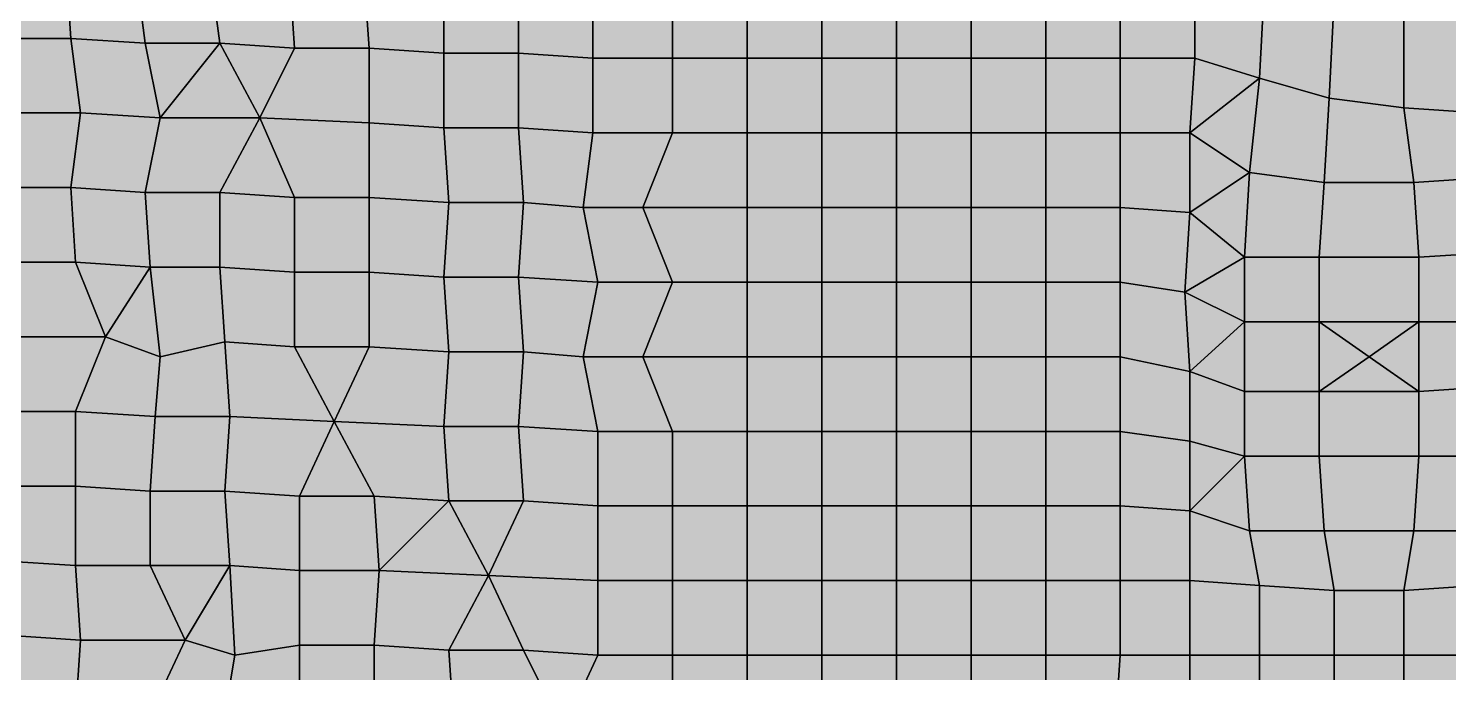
# Model space of a CAD drawing. Header units: metres. Extents: x -7480 to 79269, y -9100 to 45880.
# Drawn here: x 27950 to 33660, y 37970 to 40560 of the extents above; entities that cross this region are included whole.
import ezdxf

# ---------------------------------------------------------------- set-up
doc = ezdxf.new("R2010")
doc.units = ezdxf.units.M
for name, color, linetype in [('COLOR_1', 1, 'Continuous'), ('COLOR_181', 181, 'Continuous'), ('COLOR_3', 3, 'Continuous'), ('COLOR_5', 5, 'Continuous')]:
    doc.layers.add(name, color=color, linetype=linetype)

msp = doc.modelspace()

# ---------------------------------------------------------------- hatches: boundary and pattern name
at = {"layer": 'COLOR_1'}
for points in [[(32860, 39980), (33160, 39940), (33180, 40280), (32900, 40360)], [(33160, 39940), (33520, 39940), (33480, 40240), (33180, 40280)], [(33480, 40240), (33520, 39940), (33820, 39960), (33780, 40220)], [(32620, 39820), (32860, 39980), (32620, 40140)], [(32620, 39820), (32840, 39640), (32860, 39980)], [(32840, 39640), (33140, 39640), (33160, 39940), (32860, 39980)], [(33140, 39640), (33540, 39640), (33520, 39940), (33160, 39940)], [(32040, 39540), (32340, 39540), (32340, 39840), (32040, 39840)], [(32340, 39540), (32600, 39500), (32620, 39820), (32340, 39840)], [(32600, 39500), (32840, 39640), (32620, 39820)], [(32600, 39500), (32840, 39380), (32840, 39640)], [(32840, 39380), (33140, 39380), (33140, 39640), (32840, 39640)], [(33540, 39380), (33860, 39380), (33860, 39660), (33540, 39640)], [(32040, 39240), (32340, 39240), (32340, 39540), (32040, 39540)], [(32340, 39240), (32620, 39180), (32600, 39500), (32340, 39540)], [(32600, 39500), (32620, 39180), (32840, 39380)], [(32040, 38940), (32340, 38940), (32340, 39240), (32040, 39240)], [(32340, 38940), (32620, 38900), (32620, 39180), (32340, 39240)], [(32620, 38900), (32840, 38840), (32840, 39100), (32620, 39180)], [(33540, 38840), (33840, 38840), (33840, 39120), (33540, 39100)], [(32840, 38840), (33140, 38840), (33140, 39100), (32840, 39100)], [(32040, 38640), (32340, 38640), (32340, 38940), (32040, 38940)], [(32340, 38640), (32620, 38620), (32620, 38900), (32340, 38940)], [(32620, 38620), (32840, 38840), (32620, 38900)], [(32620, 38620), (32860, 38540), (32840, 38840)], [(32040, 38340), (32340, 38340), (32340, 38640), (32040, 38640)], [(32340, 38340), (32620, 38340), (32620, 38620), (32340, 38640)], [(32620, 38340), (32900, 38320), (32860, 38540), (32620, 38620)], [(32860, 38540), (32900, 38320), (33200, 38300), (33160, 38540)], [(33160, 38540), (33200, 38300), (33480, 38300), (33520, 38540)], [(33480, 38300), (33780, 38320), (33820, 38540), (33520, 38540)], [(32040, 37740), (32320, 37740), (32340, 38040), (32040, 38040)]]:
    msp.add_hatch(color=256, dxfattribs=at).paths.add_polyline_path(points)
at = {"layer": 'COLOR_181'}
for points in [[(27800, 40820), (27820, 40520), (28120, 40520), (28100, 40820)], [(28100, 40820), (28120, 40520), (28420, 40500), (28380, 40800)], [(28380, 40800), (28420, 40500), (28720, 40500), (28680, 40800)], [(28680, 40800), (28720, 40500), (29020, 40480), (29000, 40780)], [(29000, 40780), (29020, 40480), (29320, 40480), (29300, 40760)], [(29300, 40760), (29320, 40480), (29620, 40460), (29620, 40760)], [(29620, 40460), (29920, 40460), (29920, 40760), (29620, 40760)], [(29920, 40460), (30220, 40440), (30220, 40740), (29920, 40760)], [(30220, 40440), (30540, 40440), (30540, 40740), (30220, 40740)], [(30540, 40440), (30840, 40440), (30840, 40740), (30540, 40740)], [(30840, 40440), (31140, 40440), (31140, 40740), (30840, 40740)], [(31140, 40440), (31440, 40440), (31440, 40740), (31140, 40740)], [(31440, 40440), (31740, 40440), (31740, 40740), (31440, 40740)], [(31740, 40440), (32040, 40440), (32040, 40740), (31740, 40740)], [(32040, 40440), (32340, 40440), (32340, 40740), (32040, 40740)], [(32340, 40440), (32640, 40440), (32640, 40740), (32340, 40740)], [(32640, 40440), (32900, 40360), (32920, 40740), (32640, 40740)], [(32900, 40360), (33180, 40280), (33200, 40680), (32920, 40740)], [(33180, 40280), (33480, 40240), (33480, 40600), (33200, 40680)], [(33480, 40240), (33780, 40220), (33760, 40600), (33480, 40600)], [(27820, 40520), (27860, 40220), (28160, 40220), (28120, 40520)], [(28120, 40520), (28160, 40220), (28480, 40200), (28420, 40500)], [(28420, 40500), (28480, 40200), (28720, 40500)], [(28480, 40200), (28880, 40200), (28720, 40500)], [(28720, 40500), (28880, 40200), (29020, 40480)], [(28880, 40200), (29320, 40180), (29320, 40480), (29020, 40480)], [(29320, 40180), (29620, 40160), (29620, 40460), (29320, 40480)], [(29620, 40160), (29920, 40160), (29920, 40460), (29620, 40460)], [(29920, 40160), (30220, 40140), (30220, 40440), (29920, 40460)], [(30220, 40140), (30540, 40140), (30540, 40440), (30220, 40440)], [(30540, 40140), (30840, 40140), (30840, 40440), (30540, 40440)], [(30840, 40140), (31140, 40140), (31140, 40440), (30840, 40440)], [(31140, 40140), (31440, 40140), (31440, 40440), (31140, 40440)], [(31440, 40140), (31740, 40140), (31740, 40440), (31440, 40440)], [(31740, 40140), (32040, 40140), (32040, 40440), (31740, 40440)], [(32040, 40140), (32340, 40140), (32340, 40440), (32040, 40440)], [(32340, 40140), (32620, 40140), (32640, 40440), (32340, 40440)], [(32620, 40140), (32900, 40360), (32640, 40440)], [(32620, 40140), (32860, 39980), (32900, 40360)], [(27840, 39920), (28120, 39920), (28160, 40220), (27860, 40220)], [(28120, 39920), (28420, 39900), (28480, 40200), (28160, 40220)], [(28420, 39900), (28720, 39900), (28880, 40200), (28480, 40200)], [(28720, 39900), (29020, 39880), (28880, 40200)], [(28880, 40200), (29020, 39880), (29320, 39880), (29320, 40180)], [(29320, 39880), (29640, 39860), (29620, 40160), (29320, 40180)], [(29620, 40160), (29640, 39860), (29940, 39860), (29920, 40160)], [(29920, 40160), (29940, 39860), (30180, 39840), (30220, 40140)], [(30180, 39840), (30420, 39840), (30540, 40140), (30220, 40140)], [(30420, 39840), (30840, 39840), (30840, 40140), (30540, 40140)], [(30840, 39840), (31140, 39840), (31140, 40140), (30840, 40140)], [(31140, 39840), (31440, 39840), (31440, 40140), (31140, 40140)], [(31440, 39840), (31740, 39840), (31740, 40140), (31440, 40140)], [(31740, 39840), (32040, 39840), (32040, 40140), (31740, 40140)], [(32040, 39840), (32340, 39840), (32340, 40140), (32040, 40140)], [(32340, 39840), (32620, 39820), (32620, 40140), (32340, 40140)], [(27840, 39620), (28140, 39620), (28120, 39920), (27840, 39920)], [(28120, 39920), (28140, 39620), (28440, 39600), (28420, 39900)], [(28420, 39900), (28440, 39600), (28720, 39600), (28720, 39900)], [(28720, 39600), (29020, 39580), (29020, 39880), (28720, 39900)], [(29020, 39580), (29320, 39580), (29320, 39880), (29020, 39880)], [(29320, 39580), (29620, 39560), (29640, 39860), (29320, 39880)], [(29620, 39560), (29920, 39560), (29940, 39860), (29640, 39860)], [(29920, 39560), (30240, 39540), (30180, 39840), (29940, 39860)], [(30180, 39840), (30240, 39540), (30540, 39540), (30420, 39840)], [(30420, 39840), (30540, 39540), (30840, 39540), (30840, 39840)], [(30840, 39540), (31140, 39540), (31140, 39840), (30840, 39840)], [(31140, 39540), (31440, 39540), (31440, 39840), (31140, 39840)], [(31440, 39540), (31740, 39540), (31740, 39840), (31440, 39840)], [(31740, 39540), (32040, 39540), (32040, 39840), (31740, 39840)], [(33140, 39380), (33540, 39380), (33540, 39640), (33140, 39640)], [(27840, 39620), (27860, 39320), (28260, 39320), (28140, 39620)], [(28140, 39620), (28260, 39320), (28440, 39600)], [(28260, 39320), (28480, 39240), (28440, 39600)], [(28440, 39600), (28480, 39240), (28740, 39300), (28720, 39600)], [(28720, 39600), (28740, 39300), (29020, 39280), (29020, 39580)], [(29020, 39280), (29320, 39280), (29320, 39580), (29020, 39580)], [(29320, 39280), (29640, 39260), (29620, 39560), (29320, 39580)], [(29620, 39560), (29640, 39260), (29940, 39260), (29920, 39560)], [(29920, 39560), (29940, 39260), (30180, 39240), (30240, 39540)], [(30180, 39240), (30420, 39240), (30540, 39540), (30240, 39540)], [(30420, 39240), (30840, 39240), (30840, 39540), (30540, 39540)], [(30840, 39240), (31140, 39240), (31140, 39540), (30840, 39540)], [(31140, 39240), (31440, 39240), (31440, 39540), (31140, 39540)], [(31440, 39240), (31740, 39240), (31740, 39540), (31440, 39540)], [(31740, 39240), (32040, 39240), (32040, 39540), (31740, 39540)], [(32620, 39180), (32840, 39100), (32840, 39380)], [(32840, 39100), (33140, 39100), (33140, 39380), (32840, 39380)], [(33140, 39100), (33340, 39240), (33140, 39380)], [(33140, 39380), (33340, 39240), (33540, 39380)], [(33340, 39240), (33540, 39100), (33540, 39380)], [(33540, 39100), (33840, 39120), (33860, 39380), (33540, 39380)], [(27840, 39020), (28140, 39020), (28260, 39320), (27860, 39320)], [(28140, 39020), (28460, 39000), (28480, 39240), (28260, 39320)], [(28460, 39000), (28760, 39000), (28740, 39300), (28480, 39240)], [(28740, 39300), (28760, 39000), (29180, 38980), (29020, 39280)], [(29020, 39280), (29180, 38980), (29320, 39280)], [(29180, 38980), (29620, 38960), (29640, 39260), (29320, 39280)], [(29620, 38960), (29920, 38960), (29940, 39260), (29640, 39260)], [(29920, 38960), (30240, 38940), (30180, 39240), (29940, 39260)], [(30180, 39240), (30240, 38940), (30540, 38940), (30420, 39240)], [(30420, 39240), (30540, 38940), (30840, 38940), (30840, 39240)], [(30840, 38940), (31140, 38940), (31140, 39240), (30840, 39240)], [(31140, 38940), (31440, 38940), (31440, 39240), (31140, 39240)], [(31440, 38940), (31740, 38940), (31740, 39240), (31440, 39240)], [(31740, 38940), (32040, 38940), (32040, 39240), (31740, 39240)], [(33140, 39100), (33540, 39100), (33340, 39240)], [(33140, 38840), (33540, 38840), (33540, 39100), (33140, 39100)], [(27840, 38720), (28140, 38720), (28140, 39020), (27840, 39020)], [(28140, 38720), (28440, 38700), (28460, 39000), (28140, 39020)], [(28440, 38700), (28740, 38700), (28760, 39000), (28460, 39000)], [(28740, 38700), (29040, 38680), (29180, 38980), (28760, 39000)], [(29040, 38680), (29340, 38680), (29180, 38980)], [(29180, 38980), (29340, 38680), (29640, 38660), (29620, 38960)], [(29620, 38960), (29640, 38660), (29940, 38660), (29920, 38960)], [(29920, 38960), (29940, 38660), (30240, 38640), (30240, 38940)], [(30240, 38640), (30540, 38640), (30540, 38940), (30240, 38940)], [(30540, 38640), (30840, 38640), (30840, 38940), (30540, 38940)], [(30840, 38640), (31140, 38640), (31140, 38940), (30840, 38940)], [(31140, 38640), (31440, 38640), (31440, 38940), (31140, 38940)], [(31440, 38640), (31740, 38640), (31740, 38940), (31440, 38940)], [(31740, 38640), (32040, 38640), (32040, 38940), (31740, 38940)], [(27840, 38420), (28140, 38400), (28140, 38720), (27840, 38720)], [(28140, 38400), (28440, 38400), (28440, 38700), (28140, 38720)], [(28440, 38400), (28760, 38400), (28740, 38700), (28440, 38700)], [(28740, 38700), (28760, 38400), (29040, 38380), (29040, 38680)], [(29040, 38380), (29360, 38380), (29340, 38680), (29040, 38680)], [(29340, 38680), (29360, 38380), (29640, 38660)], [(29360, 38380), (29800, 38360), (29640, 38660)], [(29640, 38660), (29800, 38360), (29940, 38660)], [(29800, 38360), (30240, 38340), (30240, 38640), (29940, 38660)], [(30240, 38340), (30540, 38340), (30540, 38640), (30240, 38640)], [(30540, 38340), (30840, 38340), (30840, 38640), (30540, 38640)], [(30840, 38340), (31140, 38340), (31140, 38640), (30840, 38640)], [(31140, 38340), (31440, 38340), (31440, 38640), (31140, 38640)], [(31440, 38340), (31740, 38340), (31740, 38640), (31440, 38640)], [(31740, 38340), (32040, 38340), (32040, 38640), (31740, 38640)], [(27840, 38420), (27860, 38120), (28160, 38100), (28140, 38400)], [(28140, 38400), (28160, 38100), (28580, 38100), (28440, 38400)], [(28440, 38400), (28580, 38100), (28760, 38400)], [(28580, 38100), (28780, 38040), (28760, 38400)], [(28760, 38400), (28780, 38040), (29040, 38080), (29040, 38380)], [(29040, 38080), (29340, 38080), (29360, 38380), (29040, 38380)], [(29340, 38080), (29640, 38060), (29800, 38360), (29360, 38380)], [(29640, 38060), (29940, 38060), (29800, 38360)], [(29800, 38360), (29940, 38060), (30240, 38040), (30240, 38340)], [(30240, 38040), (30540, 38040), (30540, 38340), (30240, 38340)], [(30540, 38040), (30840, 38040), (30840, 38340), (30540, 38340)], [(30840, 38040), (31140, 38040), (31140, 38340), (30840, 38340)], [(31140, 38040), (31440, 38040), (31440, 38340), (31140, 38340)], [(31440, 38040), (31740, 38040), (31740, 38340), (31440, 38340)], [(31740, 38040), (32040, 38040), (32040, 38340), (31740, 38340)], [(32040, 38040), (32340, 38040), (32340, 38340), (32040, 38340)], [(32340, 38040), (32620, 38040), (32620, 38340), (32340, 38340)], [(32620, 38040), (32900, 38040), (32900, 38320), (32620, 38340)], [(32900, 38040), (33200, 38040), (33200, 38300), (32900, 38320)], [(33480, 38040), (33780, 38040), (33780, 38320), (33480, 38300)], [(33200, 38040), (33480, 38040), (33480, 38300), (33200, 38300)], [(27840, 37820), (28140, 37800), (28160, 38100), (27860, 38120)], [(28140, 37800), (28440, 37800), (28580, 38100), (28160, 38100)], [(28440, 37800), (28740, 37800), (28780, 38040), (28580, 38100)], [(28740, 37800), (29040, 37780), (29040, 38080), (28780, 38040)], [(29040, 37780), (29340, 37780), (29340, 38080), (29040, 38080)], [(29340, 37780), (29660, 37760), (29640, 38060), (29340, 38080)], [(29640, 38060), (29660, 37760), (30100, 37740), (29940, 38060)], [(29940, 38060), (30100, 37740), (30240, 38040)], [(30100, 37740), (30540, 37740), (30540, 38040), (30240, 38040)], [(30540, 37740), (30840, 37740), (30840, 38040), (30540, 38040)], [(30840, 37740), (31140, 37740), (31140, 38040), (30840, 38040)], [(31140, 37740), (31440, 37740), (31440, 38040), (31140, 38040)], [(31440, 37740), (31740, 37740), (31740, 38040), (31440, 38040)], [(31740, 37740), (32040, 37740), (32040, 38040), (31740, 38040)], [(32320, 37740), (32620, 37740), (32620, 38040), (32340, 38040)], [(32620, 37740), (32900, 37740), (32900, 38040), (32620, 38040)], [(32900, 37740), (33200, 37740), (33200, 38040), (32900, 38040)], [(33200, 37740), (33480, 37740), (33480, 38040), (33200, 38040)], [(33480, 37740), (33780, 37740), (33780, 38040), (33480, 38040)]]:
    msp.add_hatch(color=256, dxfattribs=at).paths.add_polyline_path(points)
at = {"layer": 'COLOR_3'}
for points in [[(33520, 39940), (33540, 39640), (33860, 39660), (33820, 39960)], [(33520, 38540), (33820, 38540), (33840, 38840), (33540, 38840)]]:
    msp.add_hatch(color=256, dxfattribs=at).paths.add_polyline_path(points)
at = {"layer": 'COLOR_5'}
for points in [[(32840, 38840), (32860, 38540), (33160, 38540), (33140, 38840)], [(33140, 38840), (33160, 38540), (33520, 38540), (33540, 38840)]]:
    msp.add_hatch(color=256, dxfattribs=at).paths.add_polyline_path(points)

# ---------------------------------------------------------------- linework, layer by layer
at = {"layer": 'COLOR_1'}
for points in [[(32860, 39980), (33160, 39940), (33180, 40280), (32900, 40360)], [(33160, 39940), (33520, 39940), (33480, 40240), (33180, 40280)], [(33480, 40240), (33520, 39940), (33820, 39960), (33780, 40220)], [(32620, 39820), (32860, 39980), (32620, 40140)], [(32620, 39820), (32840, 39640), (32860, 39980)], [(32840, 39640), (33140, 39640), (33160, 39940), (32860, 39980)], [(33140, 39640), (33540, 39640), (33520, 39940), (33160, 39940)], [(32040, 39540), (32340, 39540), (32340, 39840), (32040, 39840)], [(32340, 39540), (32600, 39500), (32620, 39820), (32340, 39840)], [(32600, 39500), (32840, 39640), (32620, 39820)], [(32600, 39500), (32840, 39380), (32840, 39640)], [(32840, 39380), (33140, 39380), (33140, 39640), (32840, 39640)], [(33540, 39380), (33860, 39380), (33860, 39660), (33540, 39640)], [(32040, 39240), (32340, 39240), (32340, 39540), (32040, 39540)], [(32340, 39240), (32620, 39180), (32600, 39500), (32340, 39540)], [(32600, 39500), (32620, 39180), (32840, 39380)], [(32040, 38940), (32340, 38940), (32340, 39240), (32040, 39240)], [(32340, 38940), (32620, 38900), (32620, 39180), (32340, 39240)], [(32620, 38900), (32840, 38840), (32840, 39100), (32620, 39180)], [(33540, 38840), (33840, 38840), (33840, 39120), (33540, 39100)], [(32840, 38840), (33140, 38840), (33140, 39100), (32840, 39100)], [(32040, 38640), (32340, 38640), (32340, 38940), (32040, 38940)], [(32340, 38640), (32620, 38620), (32620, 38900), (32340, 38940)], [(32620, 38620), (32840, 38840), (32620, 38900)], [(32620, 38620), (32860, 38540), (32840, 38840)], [(32040, 38340), (32340, 38340), (32340, 38640), (32040, 38640)], [(32340, 38340), (32620, 38340), (32620, 38620), (32340, 38640)], [(32620, 38340), (32900, 38320), (32860, 38540), (32620, 38620)], [(32860, 38540), (32900, 38320), (33200, 38300), (33160, 38540)], [(33160, 38540), (33200, 38300), (33480, 38300), (33520, 38540)], [(33480, 38300), (33780, 38320), (33820, 38540), (33520, 38540)], [(32040, 37740), (32320, 37740), (32340, 38040), (32040, 38040)]]:
    msp.add_lwpolyline(points, close=True, dxfattribs=at)
at = {"layer": 'COLOR_181'}
for points in [[(27800, 40820), (27820, 40520), (28120, 40520), (28100, 40820)], [(28100, 40820), (28120, 40520), (28420, 40500), (28380, 40800)], [(28380, 40800), (28420, 40500), (28720, 40500), (28680, 40800)], [(28680, 40800), (28720, 40500), (29020, 40480), (29000, 40780)], [(29000, 40780), (29020, 40480), (29320, 40480), (29300, 40760)], [(29300, 40760), (29320, 40480), (29620, 40460), (29620, 40760)], [(29620, 40460), (29920, 40460), (29920, 40760), (29620, 40760)], [(29920, 40460), (30220, 40440), (30220, 40740), (29920, 40760)], [(30220, 40440), (30540, 40440), (30540, 40740), (30220, 40740)], [(30540, 40440), (30840, 40440), (30840, 40740), (30540, 40740)], [(30840, 40440), (31140, 40440), (31140, 40740), (30840, 40740)], [(31140, 40440), (31440, 40440), (31440, 40740), (31140, 40740)], [(31440, 40440), (31740, 40440), (31740, 40740), (31440, 40740)], [(31740, 40440), (32040, 40440), (32040, 40740), (31740, 40740)], [(32040, 40440), (32340, 40440), (32340, 40740), (32040, 40740)], [(32340, 40440), (32640, 40440), (32640, 40740), (32340, 40740)], [(32640, 40440), (32900, 40360), (32920, 40740), (32640, 40740)], [(32900, 40360), (33180, 40280), (33200, 40680), (32920, 40740)], [(33180, 40280), (33480, 40240), (33480, 40600), (33200, 40680)], [(33480, 40240), (33780, 40220), (33760, 40600), (33480, 40600)], [(27820, 40520), (27860, 40220), (28160, 40220), (28120, 40520)], [(28120, 40520), (28160, 40220), (28480, 40200), (28420, 40500)], [(28420, 40500), (28480, 40200), (28720, 40500)], [(28480, 40200), (28880, 40200), (28720, 40500)], [(28720, 40500), (28880, 40200), (29020, 40480)], [(28880, 40200), (29320, 40180), (29320, 40480), (29020, 40480)], [(29320, 40180), (29620, 40160), (29620, 40460), (29320, 40480)], [(29620, 40160), (29920, 40160), (29920, 40460), (29620, 40460)], [(29920, 40160), (30220, 40140), (30220, 40440), (29920, 40460)], [(30220, 40140), (30540, 40140), (30540, 40440), (30220, 40440)], [(30540, 40140), (30840, 40140), (30840, 40440), (30540, 40440)], [(30840, 40140), (31140, 40140), (31140, 40440), (30840, 40440)], [(31140, 40140), (31440, 40140), (31440, 40440), (31140, 40440)], [(31440, 40140), (31740, 40140), (31740, 40440), (31440, 40440)], [(31740, 40140), (32040, 40140), (32040, 40440), (31740, 40440)], [(32040, 40140), (32340, 40140), (32340, 40440), (32040, 40440)], [(32340, 40140), (32620, 40140), (32640, 40440), (32340, 40440)], [(32620, 40140), (32900, 40360), (32640, 40440)], [(32620, 40140), (32860, 39980), (32900, 40360)], [(27840, 39920), (28120, 39920), (28160, 40220), (27860, 40220)], [(28120, 39920), (28420, 39900), (28480, 40200), (28160, 40220)], [(28420, 39900), (28720, 39900), (28880, 40200), (28480, 40200)], [(28720, 39900), (29020, 39880), (28880, 40200)], [(28880, 40200), (29020, 39880), (29320, 39880), (29320, 40180)], [(29320, 39880), (29640, 39860), (29620, 40160), (29320, 40180)], [(29620, 40160), (29640, 39860), (29940, 39860), (29920, 40160)], [(29920, 40160), (29940, 39860), (30180, 39840), (30220, 40140)], [(30180, 39840), (30420, 39840), (30540, 40140), (30220, 40140)], [(30420, 39840), (30840, 39840), (30840, 40140), (30540, 40140)], [(30840, 39840), (31140, 39840), (31140, 40140), (30840, 40140)], [(31140, 39840), (31440, 39840), (31440, 40140), (31140, 40140)], [(31440, 39840), (31740, 39840), (31740, 40140), (31440, 40140)], [(31740, 39840), (32040, 39840), (32040, 40140), (31740, 40140)], [(32040, 39840), (32340, 39840), (32340, 40140), (32040, 40140)], [(32340, 39840), (32620, 39820), (32620, 40140), (32340, 40140)], [(27840, 39620), (28140, 39620), (28120, 39920), (27840, 39920)], [(28120, 39920), (28140, 39620), (28440, 39600), (28420, 39900)], [(28420, 39900), (28440, 39600), (28720, 39600), (28720, 39900)], [(28720, 39600), (29020, 39580), (29020, 39880), (28720, 39900)], [(29020, 39580), (29320, 39580), (29320, 39880), (29020, 39880)], [(29320, 39580), (29620, 39560), (29640, 39860), (29320, 39880)], [(29620, 39560), (29920, 39560), (29940, 39860), (29640, 39860)], [(29920, 39560), (30240, 39540), (30180, 39840), (29940, 39860)], [(30180, 39840), (30240, 39540), (30540, 39540), (30420, 39840)], [(30420, 39840), (30540, 39540), (30840, 39540), (30840, 39840)], [(30840, 39540), (31140, 39540), (31140, 39840), (30840, 39840)], [(31140, 39540), (31440, 39540), (31440, 39840), (31140, 39840)], [(31440, 39540), (31740, 39540), (31740, 39840), (31440, 39840)], [(31740, 39540), (32040, 39540), (32040, 39840), (31740, 39840)], [(33140, 39380), (33540, 39380), (33540, 39640), (33140, 39640)], [(27840, 39620), (27860, 39320), (28260, 39320), (28140, 39620)], [(28140, 39620), (28260, 39320), (28440, 39600)], [(28260, 39320), (28480, 39240), (28440, 39600)], [(28440, 39600), (28480, 39240), (28740, 39300), (28720, 39600)], [(28720, 39600), (28740, 39300), (29020, 39280), (29020, 39580)], [(29020, 39280), (29320, 39280), (29320, 39580), (29020, 39580)], [(29320, 39280), (29640, 39260), (29620, 39560), (29320, 39580)], [(29620, 39560), (29640, 39260), (29940, 39260), (29920, 39560)], [(29920, 39560), (29940, 39260), (30180, 39240), (30240, 39540)], [(30180, 39240), (30420, 39240), (30540, 39540), (30240, 39540)], [(30420, 39240), (30840, 39240), (30840, 39540), (30540, 39540)], [(30840, 39240), (31140, 39240), (31140, 39540), (30840, 39540)], [(31140, 39240), (31440, 39240), (31440, 39540), (31140, 39540)], [(31440, 39240), (31740, 39240), (31740, 39540), (31440, 39540)], [(31740, 39240), (32040, 39240), (32040, 39540), (31740, 39540)], [(32620, 39180), (32840, 39100), (32840, 39380)], [(32840, 39100), (33140, 39100), (33140, 39380), (32840, 39380)], [(33140, 39100), (33340, 39240), (33140, 39380)], [(33140, 39380), (33340, 39240), (33540, 39380)], [(33340, 39240), (33540, 39100), (33540, 39380)], [(33540, 39100), (33840, 39120), (33860, 39380), (33540, 39380)], [(27840, 39020), (28140, 39020), (28260, 39320), (27860, 39320)], [(28140, 39020), (28460, 39000), (28480, 39240), (28260, 39320)], [(28460, 39000), (28760, 39000), (28740, 39300), (28480, 39240)], [(28740, 39300), (28760, 39000), (29180, 38980), (29020, 39280)], [(29020, 39280), (29180, 38980), (29320, 39280)], [(29180, 38980), (29620, 38960), (29640, 39260), (29320, 39280)], [(29620, 38960), (29920, 38960), (29940, 39260), (29640, 39260)], [(29920, 38960), (30240, 38940), (30180, 39240), (29940, 39260)], [(30180, 39240), (30240, 38940), (30540, 38940), (30420, 39240)], [(30420, 39240), (30540, 38940), (30840, 38940), (30840, 39240)], [(30840, 38940), (31140, 38940), (31140, 39240), (30840, 39240)], [(31140, 38940), (31440, 38940), (31440, 39240), (31140, 39240)], [(31440, 38940), (31740, 38940), (31740, 39240), (31440, 39240)], [(31740, 38940), (32040, 38940), (32040, 39240), (31740, 39240)], [(33140, 39100), (33540, 39100), (33340, 39240)], [(33140, 38840), (33540, 38840), (33540, 39100), (33140, 39100)], [(27840, 38720), (28140, 38720), (28140, 39020), (27840, 39020)], [(28140, 38720), (28440, 38700), (28460, 39000), (28140, 39020)], [(28440, 38700), (28740, 38700), (28760, 39000), (28460, 39000)], [(28740, 38700), (29040, 38680), (29180, 38980), (28760, 39000)], [(29040, 38680), (29340, 38680), (29180, 38980)], [(29180, 38980), (29340, 38680), (29640, 38660), (29620, 38960)], [(29620, 38960), (29640, 38660), (29940, 38660), (29920, 38960)], [(29920, 38960), (29940, 38660), (30240, 38640), (30240, 38940)], [(30240, 38640), (30540, 38640), (30540, 38940), (30240, 38940)], [(30540, 38640), (30840, 38640), (30840, 38940), (30540, 38940)], [(30840, 38640), (31140, 38640), (31140, 38940), (30840, 38940)], [(31140, 38640), (31440, 38640), (31440, 38940), (31140, 38940)], [(31440, 38640), (31740, 38640), (31740, 38940), (31440, 38940)], [(31740, 38640), (32040, 38640), (32040, 38940), (31740, 38940)], [(27840, 38420), (28140, 38400), (28140, 38720), (27840, 38720)], [(28140, 38400), (28440, 38400), (28440, 38700), (28140, 38720)], [(28440, 38400), (28760, 38400), (28740, 38700), (28440, 38700)], [(28740, 38700), (28760, 38400), (29040, 38380), (29040, 38680)], [(29040, 38380), (29360, 38380), (29340, 38680), (29040, 38680)], [(29340, 38680), (29360, 38380), (29640, 38660)], [(29360, 38380), (29800, 38360), (29640, 38660)], [(29640, 38660), (29800, 38360), (29940, 38660)], [(29800, 38360), (30240, 38340), (30240, 38640), (29940, 38660)], [(30240, 38340), (30540, 38340), (30540, 38640), (30240, 38640)], [(30540, 38340), (30840, 38340), (30840, 38640), (30540, 38640)], [(30840, 38340), (31140, 38340), (31140, 38640), (30840, 38640)], [(31140, 38340), (31440, 38340), (31440, 38640), (31140, 38640)], [(31440, 38340), (31740, 38340), (31740, 38640), (31440, 38640)], [(31740, 38340), (32040, 38340), (32040, 38640), (31740, 38640)], [(27840, 38420), (27860, 38120), (28160, 38100), (28140, 38400)], [(28140, 38400), (28160, 38100), (28580, 38100), (28440, 38400)], [(28440, 38400), (28580, 38100), (28760, 38400)], [(28580, 38100), (28780, 38040), (28760, 38400)], [(28760, 38400), (28780, 38040), (29040, 38080), (29040, 38380)], [(29040, 38080), (29340, 38080), (29360, 38380), (29040, 38380)], [(29340, 38080), (29640, 38060), (29800, 38360), (29360, 38380)], [(29640, 38060), (29940, 38060), (29800, 38360)], [(29800, 38360), (29940, 38060), (30240, 38040), (30240, 38340)], [(30240, 38040), (30540, 38040), (30540, 38340), (30240, 38340)], [(30540, 38040), (30840, 38040), (30840, 38340), (30540, 38340)], [(30840, 38040), (31140, 38040), (31140, 38340), (30840, 38340)], [(31140, 38040), (31440, 38040), (31440, 38340), (31140, 38340)], [(31440, 38040), (31740, 38040), (31740, 38340), (31440, 38340)], [(31740, 38040), (32040, 38040), (32040, 38340), (31740, 38340)], [(32040, 38040), (32340, 38040), (32340, 38340), (32040, 38340)], [(32340, 38040), (32620, 38040), (32620, 38340), (32340, 38340)], [(32620, 38040), (32900, 38040), (32900, 38320), (32620, 38340)], [(32900, 38040), (33200, 38040), (33200, 38300), (32900, 38320)], [(33480, 38040), (33780, 38040), (33780, 38320), (33480, 38300)], [(33200, 38040), (33480, 38040), (33480, 38300), (33200, 38300)], [(27840, 37820), (28140, 37800), (28160, 38100), (27860, 38120)], [(28140, 37800), (28440, 37800), (28580, 38100), (28160, 38100)], [(28440, 37800), (28740, 37800), (28780, 38040), (28580, 38100)], [(28740, 37800), (29040, 37780), (29040, 38080), (28780, 38040)], [(29040, 37780), (29340, 37780), (29340, 38080), (29040, 38080)], [(29340, 37780), (29660, 37760), (29640, 38060), (29340, 38080)], [(29640, 38060), (29660, 37760), (30100, 37740), (29940, 38060)], [(29940, 38060), (30100, 37740), (30240, 38040)], [(30100, 37740), (30540, 37740), (30540, 38040), (30240, 38040)], [(30540, 37740), (30840, 37740), (30840, 38040), (30540, 38040)], [(30840, 37740), (31140, 37740), (31140, 38040), (30840, 38040)], [(31140, 37740), (31440, 37740), (31440, 38040), (31140, 38040)], [(31440, 37740), (31740, 37740), (31740, 38040), (31440, 38040)], [(31740, 37740), (32040, 37740), (32040, 38040), (31740, 38040)], [(32320, 37740), (32620, 37740), (32620, 38040), (32340, 38040)], [(32620, 37740), (32900, 37740), (32900, 38040), (32620, 38040)], [(32900, 37740), (33200, 37740), (33200, 38040), (32900, 38040)], [(33200, 37740), (33480, 37740), (33480, 38040), (33200, 38040)], [(33480, 37740), (33780, 37740), (33780, 38040), (33480, 38040)]]:
    msp.add_lwpolyline(points, close=True, dxfattribs=at)
at = {"layer": 'COLOR_3'}
for points in [[(33520, 39940), (33540, 39640), (33860, 39660), (33820, 39960)], [(33520, 38540), (33820, 38540), (33840, 38840), (33540, 38840)]]:
    msp.add_lwpolyline(points, close=True, dxfattribs=at)
at = {"layer": 'COLOR_5'}
for points in [[(32840, 38840), (32860, 38540), (33160, 38540), (33140, 38840)], [(33140, 38840), (33160, 38540), (33520, 38540), (33540, 38840)]]:
    msp.add_lwpolyline(points, close=True, dxfattribs=at)

doc.saveas('drawing.dxf')
